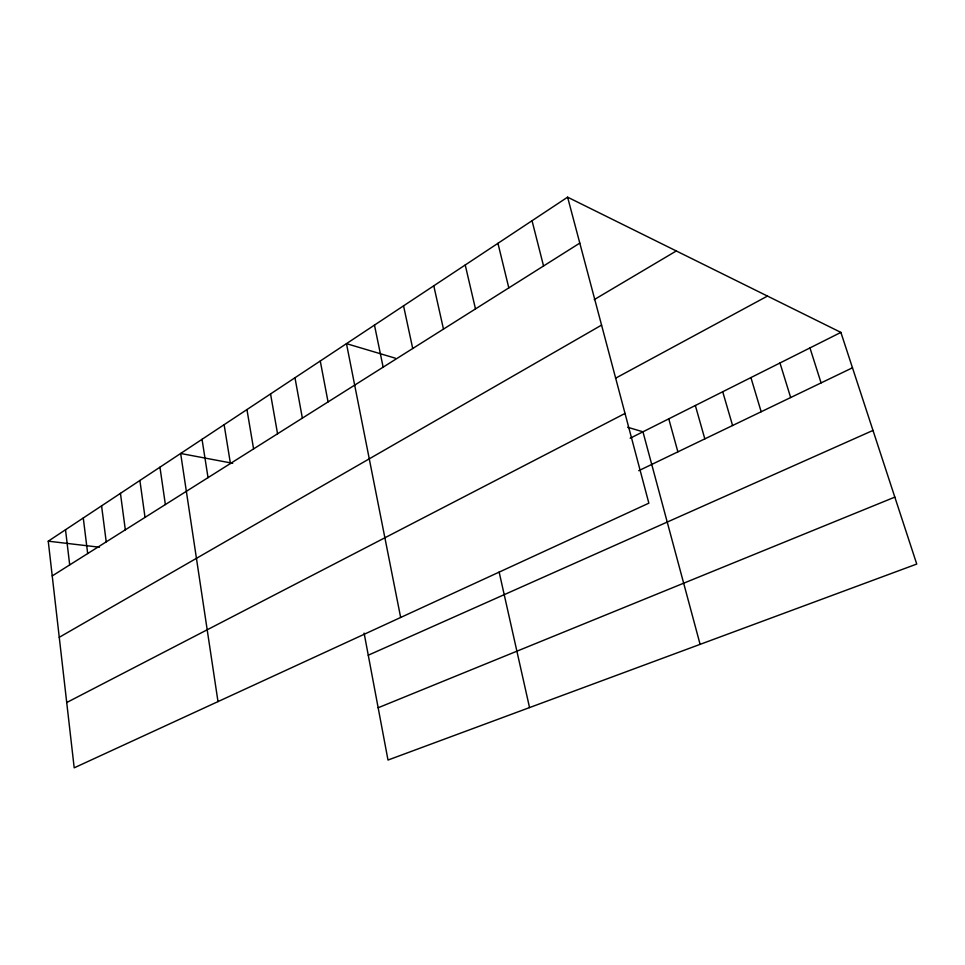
<?xml version="1.0" encoding="UTF-8"?>
<svg xmlns="http://www.w3.org/2000/svg" width="965" height="965" viewBox="0 0 965 965"><rect width="100%" height="100%" fill="white"/><g stroke="black" fill="none" stroke-linecap="round" stroke-linejoin="round"><path stroke-width="1.45" d="M567.601 197.174L648.854 503.175L74.196 767.826L48.25 541.184L567.601 197.174L840.889 332.394L916.75 564.055L388.002 760.046L364.107 633.112M52.231 575.924L579.796 243.108M594.247 299.608L676.308 250.96M59.251 637.31L601.569 325.108M615.525 378.232L767.477 296.074M66.718 702.532L625.018 413.442M630.145 438.243L840.889 332.394M638.746 470.691L852.481 367.786M368.268 655.211L872.987 430.426M378.159 707.755L894.832 497.12M48.25 541.184L99.467 547.215M232.698 463.284L180.66 453.478L217.994 701.591M395.3 358.172L346.471 343.649L400.656 617.467M627.636 427.254L642.955 431.801L700.107 644.355M809.961 347.931L821.082 382.9M779.973 362.985L790.661 397.544M750.915 377.592L761.168 411.753M722.713 391.754L732.58 425.517M695.343 405.493L704.824 438.882M668.769 418.846L677.888 451.849M532.041 220.732L543.548 265.966M497.952 243.313L508.808 287.884M465.227 264.989L475.48 308.909M499.134 572.016L529.544 707.586M433.78 285.809L443.478 329.101M403.551 305.833L412.718 348.498M374.468 325.096L383.141 367.158M320.259 361.006L328.052 401.923M294.976 377.761L302.359 418.122M270.55 393.937L277.558 433.78M246.944 409.57L253.59 448.894M224.121 424.697L230.43 463.502M202.035 439.316L208.03 477.639M159.949 467.193L165.365 504.55M139.889 480.486L145.027 517.385M120.444 493.368L125.329 529.809M101.578 505.853L106.222 541.86M83.28 517.988L87.682 553.56M65.511 529.749L69.697 564.911"/></g></svg>
